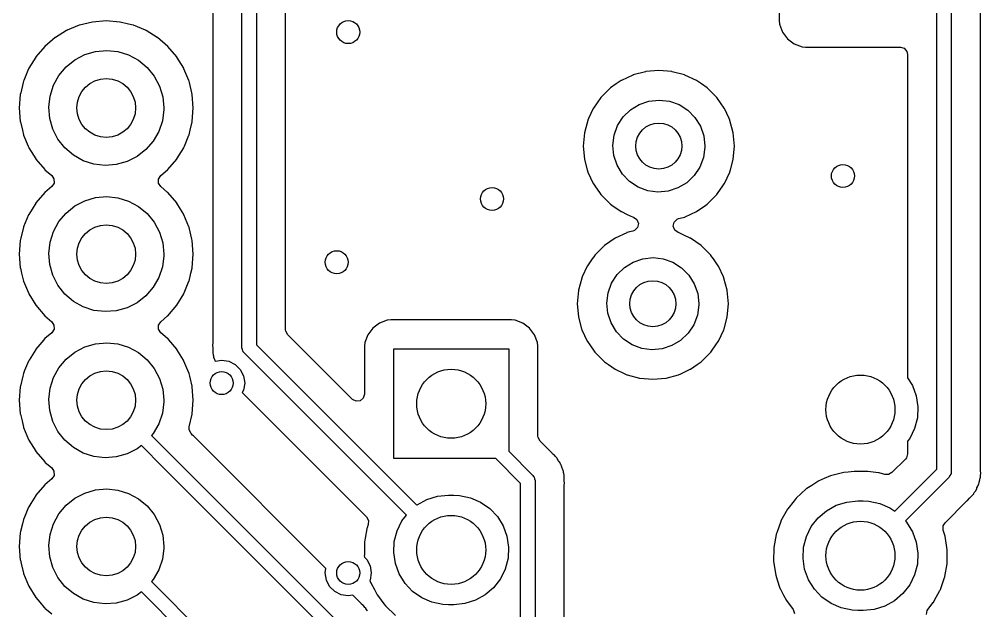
# Model space of a CAD drawing. Extents: x 3.43 to 6.79, y -5.81 to -1.74.
# Drawn here: x 4.688 to 5.346, y -4.014 to -3.609 of the extents above; entities that cross this region are included whole.
import ezdxf

# ---------------------------------------------------------------- set-up
doc = ezdxf.new("R2010")
doc.units = 0
doc.header["$MEASUREMENT"] = 0
doc.layers.add('BLACK', color=7, linetype='CONTINUOUS')

msp = doc.modelspace()

# ---------------------------------------------------------------- linework, layer by layer
at = {"layer": 'BLACK', "linetype": 'CONTINUOUS'}
for p, q in [((5.31626, -3.91713), (5.31626, -3.3522)), ((5.3261, -3.35016), (5.3261, -3.91917)), ((5.34612, -3.91776), (5.34612, -3.35326)), ((4.84067, -3.83418), (4.84067, -3.41396)), ((4.85051, -3.41193), (4.85051, -3.83214)), ((4.87053, -3.82179), (4.87053, -3.41503)), ((4.82065, -3.45727), (4.82065, -3.83108)), ((5.20833, -3.53147), (5.20833, -3.61026)), ((4.73254, -3.61262), (4.72938, -3.61338)), ((4.73828, -3.61124), (4.73254, -3.61262)), ((4.73847, -3.6112), (4.73828, -3.61124)), ((4.73828, -3.61124), (4.73828, -3.61124)), ((4.74779, -3.61046), (4.73847, -3.6112)), ((4.75711, -3.6112), (4.74779, -3.61046)), ((4.7573, -3.61124), (4.75711, -3.6112)), ((4.76304, -3.61262), (4.7573, -3.61124)), ((4.7573, -3.61124), (4.7573, -3.61124)), ((4.7662, -3.61338), (4.76304, -3.61262)), ((5.20833, -3.61026), (5.20859, -3.61271)), ((5.20859, -3.61271), (5.21061, -3.61808)), ((4.72058, -3.61706), (4.71294, -3.62174)), ((4.72075, -3.61696), (4.72058, -3.61706)), ((4.72093, -3.61688), (4.72075, -3.61696)), ((4.7292, -3.61345), (4.72093, -3.61688)), ((4.72093, -3.61688), (4.72093, -3.61688)), ((4.72938, -3.61338), (4.7292, -3.61345)), ((4.7292, -3.61345), (4.7292, -3.61345)), ((4.76638, -3.61345), (4.7662, -3.61338)), ((4.77466, -3.61688), (4.76638, -3.61345)), ((4.76638, -3.61345), (4.76638, -3.61345)), ((4.77484, -3.61696), (4.77466, -3.61688)), ((4.77466, -3.61688), (4.77466, -3.61688)), ((4.775, -3.61706), (4.77484, -3.61696)), ((4.78264, -3.62174), (4.775, -3.61706)), ((5.21061, -3.61808), (5.21404, -3.62267)), ((4.71277, -3.62184), (4.70567, -3.62791)), ((4.71294, -3.62174), (4.71277, -3.62184)), ((4.71294, -3.62174), (4.71294, -3.62174)), ((4.78281, -3.62184), (4.78264, -3.62174)), ((4.78264, -3.62174), (4.78264, -3.62174)), ((4.78992, -3.62791), (4.78281, -3.62184)), ((5.21404, -3.62267), (5.21863, -3.62611)), ((4.70567, -3.62791), (4.6996, -3.63502)), ((4.73304, -3.63353), (4.74041, -3.63136)), ((4.74041, -3.63136), (4.74807, -3.63067)), ((4.74807, -3.63067), (4.75571, -3.63147)), ((4.75571, -3.63147), (4.76305, -3.63374)), ((4.79599, -3.63502), (4.78992, -3.62791)), ((5.21863, -3.62611), (5.224, -3.62812)), ((5.224, -3.62812), (5.22645, -3.62839)), ((5.22645, -3.62839), (5.29128, -3.62839)), ((5.29128, -3.62839), (5.29396, -3.62917)), ((5.29396, -3.62917), (5.29579, -3.63129)), ((5.29579, -3.63129), (5.29624, -3.63335)), ((4.69949, -3.63518), (4.69481, -3.64282)), ((4.6996, -3.63502), (4.69949, -3.63518)), ((4.69949, -3.63518), (4.69949, -3.63518)), ((4.72025, -3.64191), (4.72623, -3.63709)), ((4.72623, -3.63709), (4.73304, -3.63353)), ((4.76305, -3.63374), (4.76981, -3.6374)), ((4.76981, -3.6374), (4.77573, -3.64229)), ((4.79609, -3.63518), (4.79599, -3.63502)), ((4.80077, -3.64282), (4.79609, -3.63518)), ((4.79609, -3.63518), (4.79609, -3.63518)), ((5.29624, -3.63335), (5.29624, -3.8546)), ((4.69464, -3.64317), (4.69128, -3.65128)), ((4.69471, -3.64299), (4.69464, -3.64317)), ((4.69464, -3.64317), (4.69464, -3.64317)), ((4.69481, -3.64282), (4.69471, -3.64299)), ((4.71531, -3.64779), (4.72025, -3.64191)), ((4.77573, -3.64229), (4.78058, -3.64825)), ((4.80087, -3.64299), (4.80077, -3.64282)), ((4.80095, -3.64317), (4.80087, -3.64299)), ((4.80431, -3.65128), (4.80095, -3.64317)), ((4.80095, -3.64317), (4.80095, -3.64317)), ((5.1168, -3.64519), (5.10851, -3.64741)), ((5.117, -3.64514), (5.1168, -3.64519)), ((5.1168, -3.64519), (5.1168, -3.64519)), ((5.12598, -3.64435), (5.117, -3.64514)), ((5.13496, -3.64514), (5.12598, -3.64435)), ((5.13517, -3.64519), (5.13496, -3.64514)), ((5.14346, -3.64741), (5.13517, -3.64519)), ((5.13517, -3.64519), (5.13517, -3.64519)), ((4.69113, -3.65163), (4.69092, -3.6525)), ((4.69128, -3.65128), (4.69113, -3.65163)), ((4.7116, -3.65453), (4.71531, -3.64779)), ((4.78058, -3.64825), (4.78419, -3.65503)), ((4.80445, -3.65163), (4.80431, -3.65128)), ((4.80466, -3.6525), (4.80445, -3.65163)), ((5.10013, -3.65128), (5.09682, -3.65359)), ((5.10032, -3.65119), (5.10013, -3.65128)), ((5.1081, -3.64756), (5.10032, -3.65119)), ((5.10032, -3.65119), (5.10032, -3.65119)), ((5.1083, -3.64747), (5.1081, -3.64756)), ((5.1081, -3.64756), (5.1081, -3.64756)), ((5.10851, -3.64741), (5.1083, -3.64747)), ((5.10851, -3.64741), (5.10851, -3.64741)), ((5.14367, -3.64747), (5.14346, -3.64741)), ((5.14346, -3.64741), (5.14346, -3.64741)), ((5.14387, -3.64756), (5.14367, -3.64747)), ((5.15164, -3.65119), (5.14387, -3.64756)), ((5.14387, -3.64756), (5.14387, -3.64756)), ((5.15184, -3.65128), (5.15164, -3.65119)), ((5.15164, -3.65119), (5.15164, -3.65119)), ((5.15515, -3.65359), (5.15184, -3.65128)), ((4.69092, -3.6525), (4.68922, -3.65959)), ((4.70928, -3.66185), (4.7116, -3.65453)), ((4.78419, -3.65503), (4.78641, -3.66239)), ((4.80636, -3.65959), (4.80466, -3.6525)), ((5.09274, -3.65645), (5.08637, -3.66282)), ((5.09292, -3.65632), (5.09274, -3.65645)), ((5.09682, -3.65359), (5.09292, -3.65632)), ((5.09292, -3.65632), (5.09292, -3.65632)), ((5.15905, -3.65632), (5.15515, -3.65359)), ((5.15922, -3.65645), (5.15905, -3.65632)), ((5.15905, -3.65632), (5.15905, -3.65632)), ((5.1656, -3.66282), (5.15922, -3.65645)), ((4.68895, -3.66072), (4.68822, -3.67004)), ((4.68922, -3.65959), (4.68895, -3.66072)), ((4.70843, -3.66949), (4.70928, -3.66185)), ((4.78641, -3.66239), (4.78716, -3.67004)), ((4.80663, -3.66072), (4.80636, -3.65959)), ((4.80736, -3.67004), (4.80663, -3.66072)), ((5.08637, -3.66282), (5.0812, -3.67021)), ((5.11257, -3.66756), (5.11922, -3.6653)), ((5.11922, -3.6653), (5.1262, -3.66457)), ((5.1262, -3.66457), (5.13318, -3.6654)), ((5.13318, -3.6654), (5.13979, -3.66775)), ((5.17077, -3.67021), (5.1656, -3.66282)), ((4.68822, -3.67004), (4.68895, -3.67935)), ((4.70907, -3.67714), (4.70843, -3.66949)), ((4.78715, -3.67113), (4.78618, -3.67876)), ((4.78716, -3.67004), (4.78715, -3.67113)), ((4.80663, -3.67935), (4.80736, -3.67004)), ((5.08111, -3.6704), (5.07788, -3.67732)), ((5.0812, -3.67021), (5.08111, -3.6704)), ((5.08111, -3.6704), (5.08111, -3.6704)), ((5.10158, -3.67616), (5.10659, -3.67124)), ((5.10659, -3.67124), (5.11257, -3.66756)), ((5.13979, -3.66775), (5.14572, -3.67152)), ((5.14572, -3.67152), (5.15067, -3.6765)), ((5.17086, -3.6704), (5.17077, -3.67021)), ((5.17409, -3.67732), (5.17086, -3.6704)), ((5.17086, -3.6704), (5.17086, -3.6704)), ((4.71119, -3.68453), (4.70907, -3.67714)), ((5.07733, -3.67859), (5.07598, -3.68365)), ((5.07739, -3.67838), (5.07733, -3.67859)), ((5.07733, -3.67859), (5.07733, -3.67859)), ((5.07788, -3.67732), (5.07739, -3.67838)), ((5.09777, -3.68206), (5.10158, -3.67616)), ((5.15067, -3.6765), (5.15439, -3.68245)), ((5.17458, -3.67838), (5.17409, -3.67732)), ((5.17463, -3.67859), (5.17458, -3.67838)), ((5.17599, -3.68365), (5.17463, -3.67859)), ((5.17463, -3.67859), (5.17463, -3.67859)), ((4.68895, -3.67935), (4.689, -3.67954)), ((4.689, -3.67954), (4.689, -3.67954)), ((4.689, -3.67954), (4.69038, -3.68529)), ((4.69038, -3.68529), (4.69113, -3.68844)), ((4.7147, -3.69136), (4.71119, -3.68453)), ((4.78618, -3.67876), (4.78376, -3.68605)), ((4.80445, -3.68844), (4.80521, -3.68529)), ((4.80521, -3.68529), (4.80659, -3.67954)), ((4.80659, -3.67954), (4.80663, -3.67935)), ((4.80659, -3.67954), (4.80659, -3.67954)), ((5.07598, -3.68365), (5.07506, -3.68708)), ((5.09537, -3.68866), (5.09777, -3.68206)), ((5.15439, -3.68245), (5.1567, -3.68909)), ((5.17691, -3.68708), (5.17599, -3.68365)), ((4.69113, -3.68844), (4.69121, -3.68862)), ((4.69121, -3.68862), (4.69121, -3.68862)), ((4.69121, -3.68862), (4.69432, -3.69615)), ((4.71947, -3.69738), (4.7147, -3.69136)), ((4.78376, -3.68605), (4.77996, -3.69273)), ((4.80126, -3.69615), (4.80437, -3.68862)), ((4.80437, -3.68862), (4.80445, -3.68844)), ((4.80437, -3.68862), (4.80437, -3.68862)), ((5.07506, -3.68708), (5.07427, -3.69606)), ((5.09449, -3.69562), (5.09537, -3.68866)), ((5.1567, -3.68909), (5.15748, -3.69606)), ((5.1777, -3.69606), (5.17691, -3.68708)), ((4.69432, -3.69615), (4.69471, -3.69708)), ((4.69471, -3.69708), (4.69481, -3.69725)), ((4.69481, -3.69725), (4.69949, -3.70489)), ((4.72532, -3.70236), (4.71947, -3.69738)), ((4.77996, -3.69273), (4.77494, -3.69855)), ((4.79609, -3.70489), (4.80077, -3.69725)), ((4.80077, -3.69725), (4.80087, -3.69708)), ((4.80087, -3.69708), (4.80126, -3.69615)), ((5.07427, -3.69606), (5.07506, -3.70504)), ((5.09518, -3.70261), (5.09449, -3.69562)), ((5.15747, -3.69694), (5.15649, -3.7039)), ((5.15748, -3.69606), (5.15747, -3.69694)), ((5.17691, -3.70504), (5.1777, -3.69606)), ((4.69949, -3.70489), (4.69949, -3.70489)), ((4.69949, -3.70489), (4.6996, -3.70505)), ((4.73203, -3.70611), (4.72532, -3.70236)), ((4.76889, -3.70328), (4.76203, -3.70674)), ((4.77494, -3.69855), (4.76889, -3.70328)), ((4.79599, -3.70505), (4.79609, -3.70489)), ((4.79609, -3.70489), (4.79609, -3.70489)), ((5.07506, -3.70504), (5.07511, -3.70525)), ((5.09739, -3.70927), (5.09518, -3.70261)), ((5.15649, -3.7039), (5.154, -3.71046)), ((5.17686, -3.70525), (5.17691, -3.70504)), ((4.6996, -3.70505), (4.70567, -3.71216)), ((4.73934, -3.70849), (4.73203, -3.70611)), ((4.74697, -3.7094), (4.73934, -3.70849)), ((4.75463, -3.70881), (4.74697, -3.7094)), ((4.76203, -3.70674), (4.75463, -3.70881)), ((4.78992, -3.71216), (4.79599, -3.70505)), ((5.07511, -3.70525), (5.07511, -3.70525)), ((5.07511, -3.70525), (5.077, -3.71229)), ((5.10103, -3.71528), (5.09739, -3.70927)), ((5.154, -3.71046), (5.15011, -3.71631)), ((5.17497, -3.71229), (5.17686, -3.70525)), ((5.17686, -3.70525), (5.17686, -3.70525)), ((4.70567, -3.71216), (4.70581, -3.71229)), ((4.70581, -3.71229), (4.70581, -3.71229)), ((4.70581, -3.71229), (4.71047, -3.71626)), ((4.71047, -3.71626), (4.712, -3.7186)), ((4.78356, -3.71867), (4.78511, -3.71626)), ((4.78511, -3.71626), (4.78977, -3.71229)), ((4.78977, -3.71229), (4.78992, -3.71216)), ((4.78977, -3.71229), (4.78977, -3.71229)), ((5.077, -3.71229), (5.07739, -3.71375)), ((5.07739, -3.71375), (5.07748, -3.71395)), ((5.07748, -3.71395), (5.07748, -3.71395)), ((5.07748, -3.71395), (5.08111, -3.72172)), ((5.10591, -3.72033), (5.10103, -3.71528)), ((5.15011, -3.71631), (5.14503, -3.72115)), ((5.17086, -3.72172), (5.17449, -3.71395)), ((5.17449, -3.71395), (5.17458, -3.71375)), ((5.17449, -3.71395), (5.17449, -3.71395)), ((5.17458, -3.71375), (5.17497, -3.71229)), ((4.71047, -3.72381), (4.70581, -3.72778)), ((4.71202, -3.7214), (4.71047, -3.72381)), ((4.712, -3.7186), (4.71202, -3.7214)), ((4.78358, -3.72147), (4.78356, -3.71867)), ((4.78511, -3.72381), (4.78358, -3.72147)), ((4.78977, -3.72778), (4.78511, -3.72381)), ((5.08111, -3.72172), (5.08111, -3.72172)), ((5.08111, -3.72172), (5.0812, -3.72192)), ((5.0812, -3.72192), (5.0826, -3.72392)), ((5.0826, -3.72392), (5.08531, -3.72778)), ((5.11178, -3.72418), (5.10591, -3.72033)), ((5.11836, -3.72662), (5.11178, -3.72418)), ((5.139, -3.72475), (5.13232, -3.72692)), ((5.14503, -3.72115), (5.139, -3.72475)), ((5.16666, -3.72778), (5.16937, -3.72392)), ((5.16937, -3.72392), (5.17077, -3.72192)), ((5.17077, -3.72192), (5.17086, -3.72172)), ((5.17086, -3.72172), (5.17086, -3.72172)), ((4.70567, -3.72791), (4.6996, -3.73502)), ((4.70581, -3.72778), (4.70567, -3.72791)), ((4.70581, -3.72778), (4.70581, -3.72778)), ((4.73304, -3.73353), (4.74041, -3.73136)), ((4.74041, -3.73136), (4.74807, -3.73067)), ((4.74807, -3.73067), (4.75571, -3.73147)), ((4.78992, -3.72791), (4.78977, -3.72778)), ((4.78977, -3.72778), (4.78977, -3.72778)), ((4.79599, -3.73502), (4.78992, -3.72791)), ((5.08531, -3.72778), (5.08637, -3.7293)), ((5.08637, -3.7293), (5.09274, -3.73568)), ((5.12532, -3.72755), (5.11836, -3.72662)), ((5.13232, -3.72692), (5.12532, -3.72755)), ((5.15922, -3.73568), (5.1656, -3.7293)), ((5.1656, -3.7293), (5.16666, -3.72778)), ((4.69949, -3.73518), (4.69698, -3.73928)), ((4.6996, -3.73502), (4.69949, -3.73518)), ((4.69949, -3.73518), (4.69949, -3.73518)), ((4.72025, -3.74191), (4.72623, -3.73709)), ((4.72623, -3.73709), (4.73304, -3.73353)), ((4.75571, -3.73147), (4.76305, -3.73374)), ((4.76305, -3.73374), (4.76981, -3.7374)), ((4.76981, -3.7374), (4.77573, -3.74229)), ((4.79609, -3.73518), (4.79599, -3.73502)), ((4.7986, -3.73928), (4.79609, -3.73518)), ((4.79609, -3.73518), (4.79609, -3.73518)), ((5.09274, -3.73568), (5.09292, -3.7358)), ((5.09292, -3.7358), (5.09292, -3.7358)), ((5.09292, -3.7358), (5.0939, -3.73649)), ((5.0939, -3.73649), (5.10013, -3.74085)), ((5.15184, -3.74085), (5.15807, -3.73649)), ((5.15807, -3.73649), (5.15905, -3.7358)), ((5.15905, -3.7358), (5.15922, -3.73568)), ((5.15905, -3.7358), (5.15905, -3.7358)), ((4.69464, -3.74317), (4.69121, -3.75145)), ((4.69471, -3.74299), (4.69464, -3.74317)), ((4.69464, -3.74317), (4.69464, -3.74317)), ((4.69698, -3.73928), (4.69471, -3.74299)), ((4.71531, -3.74779), (4.72025, -3.74191)), ((4.77573, -3.74229), (4.78058, -3.74825)), ((4.80087, -3.74299), (4.7986, -3.73928)), ((4.80095, -3.74317), (4.80087, -3.74299)), ((4.80437, -3.75145), (4.80095, -3.74317)), ((4.80095, -3.74317), (4.80095, -3.74317)), ((5.10013, -3.74085), (5.10032, -3.74094)), ((5.10032, -3.74094), (5.10032, -3.74094)), ((5.10032, -3.74094), (5.10437, -3.74282)), ((5.10437, -3.74282), (5.1083, -3.74466)), ((5.14367, -3.74466), (5.14406, -3.74448)), ((5.14406, -3.74448), (5.15164, -3.74094)), ((5.15164, -3.74094), (5.15184, -3.74085)), ((5.15164, -3.74094), (5.15164, -3.74094)), ((4.7116, -3.75453), (4.71531, -3.74779)), ((4.78058, -3.74825), (4.78419, -3.75503)), ((5.1083, -3.74466), (5.10851, -3.74471)), ((5.10851, -3.74471), (5.1087, -3.74478)), ((5.1087, -3.74478), (5.11095, -3.74644)), ((5.11095, -3.74644), (5.11195, -3.74905)), ((5.11195, -3.74905), (5.11138, -3.75179)), ((5.13588, -3.75095), (5.13646, -3.74821)), ((5.13688, -3.75356), (5.13588, -3.75095)), ((5.13646, -3.74821), (5.13842, -3.74622)), ((5.13842, -3.74622), (5.13954, -3.74576)), ((5.13954, -3.74576), (5.14271, -3.74491)), ((5.14271, -3.74491), (5.14346, -3.74471)), ((5.14346, -3.74471), (5.14367, -3.74466)), ((5.14346, -3.74471), (5.14346, -3.74471)), ((4.69109, -3.75182), (4.68916, -3.75986)), ((4.69113, -3.75163), (4.69109, -3.75182)), ((4.69121, -3.75145), (4.69113, -3.75163)), ((4.70928, -3.76185), (4.7116, -3.75453)), ((4.78419, -3.75503), (4.78641, -3.76239)), ((4.80445, -3.75163), (4.80437, -3.75145)), ((4.80449, -3.75182), (4.80445, -3.75163)), ((4.80643, -3.75986), (4.80449, -3.75182)), ((5.10397, -3.75543), (5.09619, -3.75906)), ((5.10416, -3.75534), (5.10397, -3.75543)), ((5.10397, -3.75543), (5.10397, -3.75543)), ((5.10437, -3.75529), (5.10416, -3.75534)), ((5.10593, -3.75487), (5.10437, -3.75529)), ((5.10437, -3.75529), (5.10437, -3.75529)), ((5.10829, -3.75424), (5.10593, -3.75487)), ((5.10942, -3.75378), (5.10829, -3.75424)), ((5.11138, -3.75179), (5.10942, -3.75378)), ((5.13913, -3.75522), (5.13688, -3.75356)), ((5.13933, -3.75529), (5.13913, -3.75522)), ((5.13954, -3.75534), (5.13933, -3.75529)), ((5.14317, -3.75704), (5.13954, -3.75534)), ((5.14751, -3.75906), (5.14317, -3.75704)), ((4.68895, -3.76072), (4.68822, -3.77004)), ((4.68916, -3.75986), (4.68895, -3.76072)), ((4.70843, -3.76949), (4.70928, -3.76185)), ((4.78641, -3.76239), (4.78716, -3.77004)), ((4.80663, -3.76072), (4.80643, -3.75986)), ((4.80736, -3.77004), (4.80663, -3.76072)), ((5.08879, -3.7642), (5.08861, -3.76432)), ((5.09249, -3.76161), (5.08879, -3.7642)), ((5.08879, -3.7642), (5.08879, -3.7642)), ((5.09599, -3.75915), (5.09249, -3.76161)), ((5.09619, -3.75906), (5.09599, -3.75915)), ((5.09619, -3.75906), (5.09619, -3.75906)), ((5.14771, -3.75915), (5.14751, -3.75906)), ((5.14751, -3.75906), (5.14751, -3.75906)), ((5.15121, -3.76161), (5.14771, -3.75915)), ((5.15491, -3.7642), (5.15121, -3.76161)), ((5.15509, -3.76432), (5.15491, -3.7642)), ((5.15491, -3.7642), (5.15491, -3.7642)), ((4.68822, -3.77004), (4.68895, -3.77935)), ((4.70907, -3.77714), (4.70843, -3.76949)), ((4.78716, -3.77004), (4.78715, -3.77113)), ((4.80663, -3.77935), (4.80736, -3.77004)), ((5.08224, -3.7707), (5.08211, -3.77087)), ((5.08861, -3.76432), (5.08224, -3.7707)), ((5.16146, -3.7707), (5.15509, -3.76432)), ((5.16159, -3.77087), (5.16146, -3.7707)), ((4.71119, -3.78453), (4.70907, -3.77714)), ((4.78715, -3.77113), (4.78618, -3.77876)), ((5.08038, -3.77335), (5.07707, -3.77808)), ((5.08211, -3.77087), (5.08038, -3.77335)), ((5.08211, -3.77087), (5.08211, -3.77087)), ((5.10246, -3.77912), (5.10844, -3.77544)), ((5.10844, -3.77544), (5.11509, -3.77318)), ((5.11509, -3.77318), (5.12207, -3.77244)), ((5.12207, -3.77244), (5.12904, -3.77327)), ((5.12904, -3.77327), (5.13566, -3.77563)), ((5.13566, -3.77563), (5.14159, -3.77939)), ((5.16332, -3.77335), (5.16159, -3.77087)), ((5.16159, -3.77087), (5.16159, -3.77087)), ((5.16663, -3.77808), (5.16332, -3.77335)), ((4.68895, -3.77935), (4.689, -3.77954)), ((4.689, -3.77954), (4.689, -3.77954)), ((4.689, -3.77954), (4.68986, -3.78313)), ((4.68986, -3.78313), (4.69113, -3.78844)), ((4.78618, -3.77876), (4.78376, -3.78605)), ((4.80445, -3.78844), (4.80572, -3.78313)), ((4.80572, -3.78313), (4.80659, -3.77954)), ((4.80659, -3.77954), (4.80663, -3.77935)), ((4.80659, -3.77954), (4.80659, -3.77954)), ((5.07697, -3.77828), (5.07358, -3.78556)), ((5.07707, -3.77808), (5.07697, -3.77828)), ((5.07697, -3.77828), (5.07697, -3.77828)), ((5.09744, -3.78403), (5.10246, -3.77912)), ((5.14159, -3.77939), (5.14653, -3.78437)), ((5.16673, -3.77828), (5.16663, -3.77808)), ((5.17012, -3.78556), (5.16673, -3.77828)), ((5.16673, -3.77828), (5.16673, -3.77828)), ((4.69113, -3.78844), (4.69121, -3.78862)), ((4.69121, -3.78862), (4.69121, -3.78862)), ((4.69121, -3.78862), (4.69452, -3.79661)), ((4.7147, -3.79136), (4.71119, -3.78453)), ((4.78376, -3.78605), (4.77996, -3.79273)), ((4.80107, -3.79661), (4.80437, -3.78862)), ((4.80437, -3.78862), (4.80445, -3.78844)), ((4.80437, -3.78862), (4.80437, -3.78862)), ((5.0732, -3.78646), (5.07098, -3.79475)), ((5.07326, -3.78625), (5.0732, -3.78646)), ((5.0732, -3.78646), (5.0732, -3.78646)), ((5.07358, -3.78556), (5.07326, -3.78625)), ((5.09124, -3.79653), (5.09364, -3.78993)), ((5.09364, -3.78993), (5.09744, -3.78403)), ((5.14653, -3.78437), (5.15025, -3.79033)), ((5.15025, -3.79033), (5.15256, -3.79696)), ((5.17044, -3.78625), (5.17012, -3.78556)), ((5.1705, -3.78646), (5.17044, -3.78625)), ((5.17272, -3.79475), (5.1705, -3.78646)), ((5.1705, -3.78646), (5.1705, -3.78646)), ((4.69452, -3.79661), (4.69471, -3.79708)), ((4.69471, -3.79708), (4.69481, -3.79725)), ((4.71947, -3.79738), (4.7147, -3.79136)), ((4.77996, -3.79273), (4.77494, -3.79855)), ((4.80077, -3.79725), (4.80087, -3.79708)), ((4.80087, -3.79708), (4.80107, -3.79661)), ((5.07092, -3.79496), (5.07014, -3.80394)), ((5.07098, -3.79475), (5.07092, -3.79496)), ((5.09036, -3.8035), (5.09124, -3.79653)), ((5.15256, -3.79696), (5.15335, -3.80394)), ((5.17278, -3.79496), (5.17272, -3.79475)), ((5.17356, -3.80394), (5.17278, -3.79496)), ((4.69481, -3.79725), (4.69949, -3.80489)), ((4.72532, -3.80236), (4.71947, -3.79738)), ((4.73203, -3.80611), (4.72532, -3.80236)), ((4.76889, -3.80328), (4.76203, -3.80674)), ((4.77494, -3.79855), (4.76889, -3.80328)), ((4.79609, -3.80489), (4.80077, -3.79725)), ((5.09104, -3.81049), (5.09036, -3.8035)), ((4.69949, -3.80489), (4.69949, -3.80489)), ((4.69949, -3.80489), (4.6996, -3.80505)), ((4.6996, -3.80505), (4.70567, -3.81216)), ((4.73934, -3.80849), (4.73203, -3.80611)), ((4.74697, -3.8094), (4.73934, -3.80849)), ((4.75463, -3.80881), (4.74697, -3.8094)), ((4.76203, -3.80674), (4.75463, -3.80881)), ((4.78992, -3.81216), (4.79599, -3.80505)), ((4.79599, -3.80505), (4.79609, -3.80489)), ((4.79609, -3.80489), (4.79609, -3.80489)), ((5.07014, -3.80394), (5.07092, -3.81292)), ((5.15333, -3.80482), (5.15236, -3.81177)), ((5.15335, -3.80394), (5.15333, -3.80482)), ((5.17278, -3.81292), (5.17356, -3.80394)), ((4.70567, -3.81216), (4.70581, -3.81229)), ((4.70581, -3.81229), (4.70581, -3.81229)), ((4.70581, -3.81229), (4.71047, -3.81626)), ((4.71047, -3.81626), (4.712, -3.8186)), ((4.78356, -3.81867), (4.78511, -3.81626)), ((4.78511, -3.81626), (4.78977, -3.81229)), ((4.78977, -3.81229), (4.78992, -3.81216)), ((4.78977, -3.81229), (4.78977, -3.81229)), ((4.94015, -3.81519), (4.93478, -3.8172)), ((4.94259, -3.81492), (4.94015, -3.81519)), ((5.02512, -3.81492), (4.94259, -3.81492)), ((5.02757, -3.81519), (5.02512, -3.81492)), ((5.03294, -3.8172), (5.02757, -3.81519)), ((5.07092, -3.81292), (5.07098, -3.81313)), ((5.07098, -3.81313), (5.07098, -3.81313)), ((5.07098, -3.81313), (5.07312, -3.8211)), ((5.09326, -3.81715), (5.09104, -3.81049)), ((5.15236, -3.81177), (5.14986, -3.81833)), ((5.17058, -3.8211), (5.17272, -3.81313)), ((5.17272, -3.81313), (5.17278, -3.81292)), ((5.17272, -3.81313), (5.17272, -3.81313)), ((4.71202, -3.8214), (4.71047, -3.82381)), ((4.712, -3.8186), (4.71202, -3.8214)), ((4.78358, -3.82147), (4.78356, -3.81867)), ((4.78511, -3.82381), (4.78358, -3.82147)), ((4.87064, -3.82285), (4.87053, -3.82179)), ((4.87198, -3.8253), (4.87064, -3.82285)), ((4.93019, -3.82064), (4.92675, -3.82523)), ((4.93478, -3.8172), (4.93019, -3.82064)), ((5.03753, -3.82064), (5.03294, -3.8172)), ((5.04097, -3.82523), (5.03753, -3.82064)), ((5.07312, -3.8211), (5.07326, -3.82162)), ((5.07326, -3.82162), (5.07335, -3.82182)), ((5.07335, -3.82182), (5.07335, -3.82182)), ((5.07335, -3.82182), (5.07697, -3.8296)), ((5.0969, -3.82315), (5.09326, -3.81715)), ((5.10177, -3.82821), (5.0969, -3.82315)), ((5.14986, -3.81833), (5.14598, -3.82418)), ((5.16673, -3.8296), (5.17035, -3.82182)), ((5.17035, -3.82182), (5.17044, -3.82162)), ((5.17035, -3.82182), (5.17035, -3.82182)), ((5.17044, -3.82162), (5.17058, -3.8211)), ((4.70504, -3.82864), (4.6996, -3.83502)), ((4.70554, -3.82806), (4.70504, -3.82864)), ((4.70567, -3.82791), (4.70554, -3.82806)), ((4.70581, -3.82778), (4.70567, -3.82791)), ((4.71047, -3.82381), (4.70581, -3.82778)), ((4.70581, -3.82778), (4.70581, -3.82778)), ((4.78977, -3.82778), (4.78511, -3.82381)), ((4.78992, -3.82791), (4.78977, -3.82778)), ((4.78977, -3.82778), (4.78977, -3.82778)), ((4.79004, -3.82806), (4.78992, -3.82791)), ((4.79054, -3.82864), (4.79004, -3.82806)), ((4.79599, -3.83502), (4.79054, -3.82864)), ((4.88133, -3.83465), (4.87198, -3.8253)), ((4.92675, -3.82523), (4.92473, -3.8306)), ((5.04298, -3.8306), (5.04097, -3.82523)), ((5.07697, -3.8296), (5.07697, -3.8296)), ((5.07697, -3.8296), (5.07707, -3.82979)), ((5.07707, -3.82979), (5.07864, -3.83204)), ((5.10765, -3.83205), (5.10177, -3.82821)), ((5.14089, -3.82902), (5.13486, -3.83262)), ((5.14598, -3.82418), (5.14089, -3.82902)), ((5.16506, -3.83204), (5.16663, -3.82979)), ((5.16663, -3.82979), (5.16673, -3.8296)), ((5.16673, -3.8296), (5.16673, -3.8296)), ((4.69949, -3.83518), (4.69502, -3.84248)), ((4.6996, -3.83502), (4.69949, -3.83518)), ((4.69949, -3.83518), (4.69949, -3.83518)), ((4.72623, -3.83709), (4.73304, -3.83353)), ((4.73304, -3.83353), (4.74041, -3.83136)), ((4.74041, -3.83136), (4.74807, -3.83067)), ((4.74807, -3.83067), (4.75571, -3.83147)), ((4.75571, -3.83147), (4.76305, -3.83374)), ((4.76305, -3.83374), (4.76981, -3.8374)), ((4.79609, -3.83518), (4.79599, -3.83502)), ((4.80056, -3.84248), (4.79609, -3.83518)), ((4.79609, -3.83518), (4.79609, -3.83518)), ((4.82063, -3.83152), (4.82056, -3.83182)), ((4.82056, -3.83182), (4.82057, -3.83213)), ((4.82057, -3.83213), (4.82057, -3.83213)), ((4.82057, -3.83213), (4.82065, -3.8345)), ((4.82065, -3.83108), (4.82063, -3.83152)), ((4.82065, -3.8345), (4.82065, -3.83465)), ((4.82065, -3.83465), (4.82065, -3.83575)), ((4.82065, -3.83575), (4.82067, -3.83591)), ((4.82067, -3.83591), (4.82071, -3.83637)), ((4.82071, -3.83637), (4.82076, -3.83811)), ((4.84101, -3.83534), (4.84067, -3.83418)), ((4.84127, -3.83653), (4.84101, -3.83534)), ((4.84142, -3.83673), (4.84127, -3.83653)), ((4.85051, -3.83214), (4.96028, -3.94191)), ((4.916, -3.86932), (4.88133, -3.83465)), ((4.92473, -3.8306), (4.92447, -3.83305)), ((4.92447, -3.83305), (4.92447, -3.86581)), ((4.94449, -3.90994), (4.94449, -3.83494)), ((4.94449, -3.83494), (5.02323, -3.83494)), ((5.02323, -3.83494), (5.02323, -3.90486)), ((5.04325, -3.83305), (5.04298, -3.8306)), ((5.04325, -3.89452), (5.04325, -3.83305)), ((5.07864, -3.83204), (5.08167, -3.83637)), ((5.08167, -3.83637), (5.08224, -3.83718)), ((5.11423, -3.8345), (5.10765, -3.83205)), ((5.12119, -3.83543), (5.11423, -3.8345)), ((5.12818, -3.83479), (5.12119, -3.83543)), ((5.13486, -3.83262), (5.12818, -3.83479)), ((5.16146, -3.83718), (5.16203, -3.83637)), ((5.16203, -3.83637), (5.16506, -3.83204)), ((4.69464, -3.84317), (4.69194, -3.84968)), ((4.69471, -3.84299), (4.69464, -3.84317)), ((4.69464, -3.84317), (4.69464, -3.84317)), ((4.69502, -3.84248), (4.69471, -3.84299)), ((4.71531, -3.84779), (4.72025, -3.84191)), ((4.72025, -3.84191), (4.72623, -3.83709)), ((4.76981, -3.8374), (4.77573, -3.84229)), ((4.77573, -3.84229), (4.78058, -3.84825)), ((4.80087, -3.84299), (4.80056, -3.84248)), ((4.80095, -3.84317), (4.80087, -3.84299)), ((4.80364, -3.84968), (4.80095, -3.84317)), ((4.80095, -3.84317), (4.80095, -3.84317)), ((4.82076, -3.83811), (4.82085, -3.83841)), ((4.82085, -3.83841), (4.82098, -3.83888)), ((4.82098, -3.83888), (4.82114, -3.83964)), ((4.82114, -3.83964), (4.82124, -3.84043)), ((4.82124, -3.84043), (4.82188, -3.84205)), ((4.82188, -3.84205), (4.82203, -3.84249)), ((4.82203, -3.84249), (4.82225, -3.84324)), ((4.82225, -3.84324), (4.82677, -3.84252)), ((4.82677, -3.84252), (4.83164, -3.84329)), ((4.84145, -3.83684), (4.84142, -3.83673)), ((4.84159, -3.83696), (4.84145, -3.83684)), ((4.84211, -3.83766), (4.84159, -3.83696)), ((4.95317, -3.94872), (4.84211, -3.83766)), ((5.08224, -3.83718), (5.08861, -3.84355)), ((5.15509, -3.84355), (5.16146, -3.83718)), ((4.69194, -3.84968), (4.69113, -3.85163)), ((4.7116, -3.85453), (4.71531, -3.84779)), ((4.78058, -3.84825), (4.78419, -3.85503)), ((4.80445, -3.85163), (4.80364, -3.84968)), ((4.83164, -3.84329), (4.83603, -3.84553)), ((4.83603, -3.84553), (4.83951, -3.84901)), ((4.83951, -3.84901), (4.84175, -3.8534)), ((5.08861, -3.84355), (5.08879, -3.84368)), ((5.08879, -3.84368), (5.08879, -3.84368)), ((5.08879, -3.84368), (5.09146, -3.84555)), ((5.09146, -3.84555), (5.09599, -3.84872)), ((5.09599, -3.84872), (5.09619, -3.84881)), ((5.09619, -3.84881), (5.09619, -3.84881)), ((5.09619, -3.84881), (5.10278, -3.85188)), ((5.14092, -3.85188), (5.14751, -3.84881)), ((5.14751, -3.84881), (5.14771, -3.84872)), ((5.14751, -3.84881), (5.14751, -3.84881)), ((5.14771, -3.84872), (5.15224, -3.84555)), ((5.15224, -3.84555), (5.15491, -3.84368)), ((5.15491, -3.84368), (5.15509, -3.84355)), ((5.15491, -3.84368), (5.15491, -3.84368)), ((4.69069, -3.85349), (4.68904, -3.86033)), ((4.69113, -3.85163), (4.69069, -3.85349)), ((4.70928, -3.86185), (4.7116, -3.85453)), ((4.78419, -3.85503), (4.78641, -3.86239)), ((4.8049, -3.85349), (4.80445, -3.85163)), ((4.80654, -3.86033), (4.8049, -3.85349)), ((4.84175, -3.8534), (4.84252, -3.85827)), ((5.10278, -3.85188), (5.10416, -3.85253)), ((5.10416, -3.85253), (5.10437, -3.85259)), ((5.10437, -3.85259), (5.10437, -3.85259)), ((5.10437, -3.85259), (5.11266, -3.85481)), ((5.11266, -3.85481), (5.11266, -3.85481)), ((5.11266, -3.85481), (5.11287, -3.85486)), ((5.11287, -3.85486), (5.12185, -3.85565)), ((5.12185, -3.85565), (5.13083, -3.85486)), ((5.13083, -3.85486), (5.13104, -3.85481)), ((5.13104, -3.85481), (5.13933, -3.85259)), ((5.13104, -3.85481), (5.13104, -3.85481)), ((5.13933, -3.85259), (5.13954, -3.85253)), ((5.13933, -3.85259), (5.13933, -3.85259)), ((5.13954, -3.85253), (5.14092, -3.85188)), ((5.29624, -3.8546), (5.29955, -3.85994)), ((4.68895, -3.86072), (4.68822, -3.87004)), ((4.68904, -3.86033), (4.68895, -3.86072)), ((4.70843, -3.86949), (4.70928, -3.86185)), ((4.78641, -3.86239), (4.78716, -3.87004)), ((4.80663, -3.86072), (4.80654, -3.86033)), ((4.80736, -3.87004), (4.80663, -3.86072)), ((4.84252, -3.85827), (4.84175, -3.86313)), ((5.29955, -3.85994), (5.30217, -3.86705)), ((4.70907, -3.87714), (4.70843, -3.86949)), ((4.84175, -3.86313), (4.84091, -3.86477)), ((4.84091, -3.86477), (4.92232, -3.94618)), ((4.91626, -3.86956), (4.916, -3.86932)), ((4.9188, -3.87072), (4.91626, -3.86956)), ((4.92368, -3.86849), (4.92157, -3.87032)), ((4.92447, -3.86581), (4.92368, -3.86849)), ((5.30217, -3.86705), (5.3033, -3.87455)), ((4.68822, -3.87004), (4.68895, -3.87935)), ((4.78715, -3.87113), (4.78618, -3.87876)), ((4.78716, -3.87004), (4.78715, -3.87113)), ((4.80663, -3.87935), (4.80736, -3.87004)), ((4.92157, -3.87032), (4.9188, -3.87072)), ((5.3033, -3.87455), (5.30291, -3.88211)), ((4.68895, -3.87935), (4.689, -3.87954)), ((4.689, -3.87954), (4.689, -3.87954)), ((4.689, -3.87954), (4.69012, -3.88421)), ((4.71119, -3.88453), (4.70907, -3.87714)), ((4.78618, -3.87876), (4.78376, -3.88605)), ((4.80452, -3.88814), (4.80659, -3.87954)), ((4.80659, -3.87954), (4.80663, -3.87935)), ((4.80659, -3.87954), (4.80659, -3.87954)), ((5.30291, -3.88211), (5.30099, -3.88945)), ((4.69012, -3.88421), (4.69113, -3.88844)), ((4.69113, -3.88844), (4.69121, -3.88862)), ((4.69121, -3.88862), (4.69121, -3.88862)), ((4.69121, -3.88862), (4.69458, -3.89677)), ((4.7147, -3.89136), (4.71119, -3.88453)), ((4.78376, -3.88605), (4.77996, -3.89273)), ((4.8045, -3.89035), (4.80452, -3.88814)), ((4.71947, -3.89738), (4.7147, -3.89136)), ((4.77996, -3.89273), (4.7788, -3.89408)), ((4.7788, -3.89408), (4.79379, -3.90908)), ((4.80584, -3.89281), (4.8045, -3.89035)), ((4.80684, -3.89381), (4.80584, -3.89281)), ((4.80748, -3.89445), (4.80684, -3.89381)), ((4.80684, -3.89381), (4.80684, -3.89381)), ((4.80684, -3.89381), (4.80684, -3.89381)), ((4.80684, -3.89381), (4.80684, -3.89381)), ((4.81018, -3.89715), (4.80748, -3.89445)), ((4.80748, -3.89445), (4.80748, -3.89445)), ((4.80748, -3.89445), (4.80748, -3.89445)), ((5.04336, -3.89557), (5.04325, -3.89452)), ((5.0447, -3.89802), (5.04336, -3.89557)), ((5.30099, -3.88945), (5.29765, -3.89625)), ((4.69458, -3.89677), (4.69471, -3.89708)), ((4.69471, -3.89708), (4.69481, -3.89725)), ((4.69481, -3.89725), (4.69949, -3.90489)), ((4.72532, -3.90236), (4.71947, -3.89738)), ((4.73203, -3.90611), (4.72532, -3.90236)), ((4.7718, -3.901), (4.76889, -3.90328)), ((4.78683, -3.91603), (4.7718, -3.901)), ((4.89813, -3.9851), (4.81018, -3.89715)), ((4.81018, -3.89715), (4.81018, -3.89715)), ((5.05294, -3.90627), (5.0447, -3.89802)), ((5.29765, -3.89625), (5.29624, -3.89807)), ((5.29624, -3.89807), (5.29624, -3.90678)), ((4.69949, -3.90489), (4.69949, -3.90489)), ((4.69949, -3.90489), (4.6996, -3.90505)), ((4.6996, -3.90505), (4.70567, -3.91216)), ((4.73934, -3.90849), (4.73203, -3.90611)), ((4.74697, -3.9094), (4.73934, -3.90849)), ((4.75463, -3.90881), (4.74697, -3.9094)), ((4.76203, -3.90674), (4.75463, -3.90881)), ((4.76889, -3.90328), (4.76203, -3.90674)), ((5.02323, -3.90486), (5.03978, -3.92142)), ((5.05329, -3.90658), (5.05294, -3.90627)), ((5.05438, -3.90749), (5.05329, -3.90658)), ((5.05462, -3.90769), (5.05438, -3.90749)), ((5.05438, -3.90749), (5.05438, -3.90749)), ((5.0551, -3.90834), (5.05462, -3.90769)), ((5.0556, -3.90893), (5.0551, -3.90834)), ((5.05617, -3.90949), (5.0556, -3.90893)), ((5.29624, -3.90678), (5.29545, -3.90947)), ((4.70567, -3.91216), (4.70581, -3.91229)), ((4.70581, -3.91229), (4.70581, -3.91229)), ((4.70581, -3.91229), (4.71047, -3.91626)), ((4.79379, -3.90908), (4.90899, -4.02428)), ((4.79379, -3.90908), (4.79379, -3.90908)), ((5.01439, -3.90994), (4.94449, -3.90994)), ((5.03138, -3.92694), (5.01439, -3.90994)), ((5.05632, -3.90976), (5.05617, -3.90949)), ((5.05705, -3.91099), (5.05632, -3.90976)), ((5.05632, -3.90976), (5.05632, -3.90976)), ((5.05731, -3.91138), (5.05705, -3.91099)), ((5.05833, -3.91279), (5.05731, -3.91138)), ((5.05844, -3.91308), (5.05833, -3.91279)), ((5.05862, -3.91353), (5.05844, -3.91308)), ((5.05844, -3.91308), (5.05844, -3.91308)), ((5.05897, -3.91423), (5.05862, -3.91353)), ((5.05908, -3.91443), (5.05897, -3.91423)), ((5.05937, -3.91492), (5.05908, -3.91443)), ((5.05946, -3.91522), (5.05937, -3.91492)), ((5.05986, -3.91659), (5.05946, -3.91522)), ((5.05946, -3.91522), (5.05946, -3.91522)), ((5.29479, -3.91029), (5.28555, -3.91953)), ((5.29545, -3.90947), (5.29479, -3.91029)), ((4.71047, -3.91626), (4.712, -3.9186)), ((4.71202, -3.9214), (4.71047, -3.92381)), ((4.712, -3.9186), (4.71202, -3.9214)), ((4.78684, -3.91603), (4.78683, -3.91603)), ((4.90059, -4.02979), (4.78684, -3.91603)), ((5.03978, -3.92142), (5.0403, -3.92212)), ((5.0403, -3.92212), (5.04044, -3.92224)), ((5.06001, -3.91703), (5.05986, -3.91659)), ((5.06048, -3.91823), (5.06001, -3.91703)), ((5.06065, -3.91865), (5.06048, -3.91823)), ((5.06069, -3.91896), (5.06065, -3.91865)), ((5.06075, -3.91944), (5.06069, -3.91896)), ((5.06091, -3.9202), (5.06075, -3.91944)), ((5.061, -3.92054), (5.06091, -3.9202)), ((5.06113, -3.92097), (5.061, -3.92054)), ((5.06114, -3.92128), (5.06113, -3.92097)), ((5.06118, -3.92271), (5.06114, -3.92128)), ((5.06114, -3.92128), (5.06114, -3.92128)), ((5.24351, -3.92174), (5.23909, -3.92366)), ((5.25268, -3.91944), (5.24351, -3.92174)), ((5.25563, -3.91919), (5.25268, -3.91944)), ((5.25961, -3.91887), (5.25563, -3.91919)), ((5.25971, -3.91886), (5.25961, -3.91887)), ((5.25961, -3.91887), (5.25961, -3.91887)), ((5.26894, -3.91886), (5.25971, -3.91886)), ((5.26907, -3.91887), (5.26894, -3.91886)), ((5.27632, -3.91965), (5.26907, -3.91887)), ((5.26907, -3.91887), (5.26907, -3.91887)), ((5.27666, -3.91968), (5.27632, -3.91965)), ((5.27686, -3.91974), (5.27666, -3.91968)), ((5.28071, -3.92081), (5.27686, -3.91974)), ((5.27686, -3.91974), (5.27686, -3.91974)), ((5.28309, -3.92087), (5.28071, -3.92081)), ((5.28555, -3.91953), (5.28309, -3.92087)), ((5.28744, -3.94595), (5.31626, -3.91713)), ((5.32524, -3.92159), (5.32466, -3.92265)), ((5.3259, -3.92057), (5.32524, -3.92159)), ((5.32594, -3.92031), (5.3259, -3.92057)), ((5.32599, -3.92022), (5.32594, -3.92031)), ((5.3261, -3.91917), (5.32598, -3.92004)), ((5.32598, -3.92004), (5.32599, -3.92022)), ((5.34614, -3.91823), (5.34612, -3.91776)), ((5.34612, -3.92152), (5.34618, -3.92075)), ((5.34612, -3.92232), (5.34612, -3.92152)), ((5.34631, -3.91996), (5.34614, -3.91823)), ((5.34618, -3.92075), (5.34626, -3.92027)), ((5.34626, -3.92027), (5.34631, -3.91996)), ((5.34626, -3.92027), (5.34626, -3.92027)), ((4.70567, -3.92791), (4.6996, -3.93502)), ((4.70581, -3.92778), (4.70567, -3.92791)), ((4.71047, -3.92381), (4.70581, -3.92778)), ((4.70581, -3.92778), (4.70581, -3.92778)), ((5.03138, -4.18521), (5.03138, -3.92694)), ((5.04044, -3.92224), (5.04047, -3.92235)), ((5.04047, -3.92235), (5.04062, -3.92255)), ((5.04062, -3.92255), (5.04088, -3.92373)), ((5.04088, -3.92373), (5.04122, -3.9249)), ((5.04122, -3.9249), (5.04122, -4.18724)), ((5.06122, -3.92317), (5.06118, -3.92271)), ((5.06124, -3.92333), (5.06122, -3.92317)), ((5.06122, -3.92317), (5.06122, -3.92317)), ((5.06122, -3.92317), (5.06122, -3.92317)), ((5.06124, -3.92443), (5.06124, -3.92333)), ((5.06124, -3.92459), (5.06124, -3.92443)), ((5.06133, -3.92727), (5.06124, -3.92459)), ((5.06124, -3.928), (5.06126, -3.92756)), ((5.06124, -4.18583), (5.06124, -3.928)), ((5.06126, -3.92756), (5.06133, -3.92727)), ((5.23059, -3.92826), (5.2273, -3.93038)), ((5.23483, -3.92551), (5.23059, -3.92826)), ((5.23502, -3.92543), (5.23483, -3.92551)), ((5.23909, -3.92366), (5.23502, -3.92543)), ((5.23502, -3.92543), (5.23502, -3.92543)), ((5.32466, -3.92265), (5.29471, -3.9526)), ((5.34372, -3.92995), (5.3444, -3.9287)), ((5.3444, -3.9287), (5.34455, -3.92842)), ((5.3444, -3.9287), (5.3444, -3.9287)), ((5.34455, -3.92842), (5.34475, -3.92765)), ((5.34475, -3.92765), (5.34501, -3.92691)), ((5.34501, -3.92691), (5.3452, -3.92647)), ((5.3452, -3.92647), (5.34532, -3.92618)), ((5.3452, -3.92647), (5.3452, -3.92647)), ((5.34532, -3.92618), (5.34559, -3.92446)), ((5.34559, -3.92446), (5.34569, -3.92401)), ((5.34569, -3.92401), (5.34604, -3.92262)), ((5.34604, -3.92262), (5.34612, -3.92232)), ((5.34604, -3.92262), (5.34604, -3.92262)), ((4.69949, -3.93518), (4.69619, -3.94058)), ((4.6996, -3.93502), (4.69949, -3.93518)), ((4.69949, -3.93518), (4.69949, -3.93518)), ((4.72623, -3.93709), (4.73304, -3.93353)), ((4.73304, -3.93353), (4.74041, -3.93136)), ((4.74041, -3.93136), (4.74807, -3.93067)), ((4.74807, -3.93067), (4.75571, -3.93147)), ((4.75571, -3.93147), (4.76305, -3.93374)), ((4.76305, -3.93374), (4.76981, -3.9374)), ((4.97445, -3.93571), (4.98199, -3.93494)), ((4.98199, -3.93494), (4.98573, -3.93494)), ((4.98573, -3.93494), (4.98965, -3.93515)), ((4.98965, -3.93515), (4.99707, -3.9367)), ((5.22689, -3.93065), (5.21989, -3.93702)), ((5.2273, -3.93038), (5.22689, -3.93065)), ((5.34002, -3.93557), (5.34033, -3.93521)), ((5.34033, -3.93521), (5.34131, -3.93417)), ((5.34131, -3.93417), (5.34152, -3.93395)), ((5.34131, -3.93417), (5.34131, -3.93417)), ((5.34152, -3.93395), (5.34167, -3.93367)), ((5.34167, -3.93367), (5.3419, -3.93325)), ((5.34167, -3.93367), (5.34167, -3.93367)), ((5.3419, -3.93325), (5.34233, -3.9326)), ((5.34233, -3.9326), (5.34263, -3.93221)), ((5.34263, -3.93221), (5.34282, -3.93197)), ((5.34263, -3.93221), (5.34263, -3.93221)), ((5.34282, -3.93197), (5.34351, -3.93037)), ((5.34351, -3.93037), (5.34372, -3.92995)), ((4.69619, -3.94058), (4.69471, -3.94299)), ((4.71531, -3.94779), (4.72025, -3.94191)), ((4.72025, -3.94191), (4.72623, -3.93709)), ((4.76981, -3.9374), (4.77573, -3.94229)), ((4.96028, -3.94191), (4.96059, -3.94165)), ((4.96059, -3.94165), (4.96722, -3.93797)), ((4.96722, -3.93797), (4.97445, -3.93571)), ((4.99707, -3.9367), (5.00402, -3.93971)), ((5.00402, -3.93971), (5.01023, -3.94405)), ((5.21853, -3.93875), (5.21416, -3.94428)), ((5.21989, -3.93702), (5.21853, -3.93875)), ((5.2407, -3.94558), (5.24733, -3.94191)), ((5.24733, -3.94191), (5.25457, -3.93964)), ((5.25457, -3.93964), (5.26211, -3.93888)), ((5.26211, -3.93888), (5.26585, -3.93888)), ((5.26585, -3.93888), (5.26977, -3.93908)), ((5.26977, -3.93908), (5.27719, -3.94063)), ((5.27719, -3.94063), (5.28414, -3.94364)), ((5.32184, -3.95379), (5.33662, -3.939)), ((5.33662, -3.939), (5.33695, -3.9387)), ((5.33695, -3.9387), (5.33721, -3.93854)), ((5.33721, -3.93854), (5.33864, -3.93702)), ((5.33864, -3.93702), (5.33904, -3.93658)), ((5.33904, -3.93658), (5.33915, -3.93647)), ((5.33915, -3.93647), (5.33982, -3.93581)), ((5.33982, -3.93581), (5.33993, -3.93569)), ((5.33993, -3.93569), (5.34002, -3.93557)), ((5.34002, -3.93557), (5.34002, -3.93557)), ((5.34002, -3.93557), (5.34002, -3.93557)), ((4.69464, -3.94317), (4.69176, -3.95012)), ((4.69471, -3.94299), (4.69464, -3.94317)), ((4.69464, -3.94317), (4.69464, -3.94317)), ((4.7116, -3.95453), (4.71531, -3.94779)), ((4.77573, -3.94229), (4.78058, -3.94825)), ((4.78058, -3.94825), (4.78419, -3.95503)), ((4.92232, -3.94618), (4.92597, -3.94983)), ((5.01023, -3.94405), (5.01544, -3.94956)), ((5.21393, -3.94462), (5.20956, -3.95254)), ((5.21403, -3.94444), (5.21393, -3.94462)), ((5.21393, -3.94462), (5.21393, -3.94462)), ((5.21416, -3.94428), (5.21403, -3.94444)), ((5.21416, -3.94428), (5.21416, -3.94428)), ((5.23495, -3.95052), (5.2407, -3.94558)), ((5.28414, -3.94364), (5.28744, -3.94595)), ((4.69044, -3.95451), (4.68916, -3.95986)), ((4.69113, -3.95163), (4.69044, -3.95451)), ((4.69176, -3.95012), (4.69113, -3.95163)), ((4.70928, -3.96185), (4.7116, -3.95453)), ((4.78419, -3.95503), (4.78641, -3.96239)), ((4.92597, -3.94983), (4.92731, -3.95228)), ((4.92714, -3.955), (4.9263, -3.95737)), ((4.92731, -3.95228), (4.92714, -3.955)), ((4.94684, -3.95937), (4.95019, -3.95257)), ((4.95019, -3.95257), (4.95317, -3.94872)), ((5.01544, -3.94956), (5.01943, -3.956)), ((5.20939, -3.95291), (5.20663, -3.96072)), ((5.20946, -3.95272), (5.20939, -3.95291)), ((5.20939, -3.95291), (5.20939, -3.95291)), ((5.20956, -3.95254), (5.20946, -3.95272)), ((5.2303, -3.95651), (5.23495, -3.95052)), ((5.29471, -3.9526), (5.29556, -3.9535)), ((5.29556, -3.9535), (5.29955, -3.95994)), ((5.32055, -3.95604), (5.32184, -3.95379)), ((4.68895, -3.96072), (4.68822, -3.97004)), ((4.68916, -3.95986), (4.68895, -3.96072)), ((4.92615, -3.9579), (4.92499, -3.96444)), ((4.92619, -3.9577), (4.92615, -3.9579)), ((4.92615, -3.9579), (4.92615, -3.9579)), ((4.9263, -3.95737), (4.92619, -3.9577)), ((4.94493, -3.9667), (4.94684, -3.95937)), ((5.01943, -3.956), (5.02205, -3.96312)), ((5.2063, -3.96163), (5.20627, -3.96183)), ((5.20663, -3.96072), (5.2063, -3.96163)), ((5.22696, -3.96331), (5.2303, -3.95651)), ((5.29955, -3.95994), (5.30217, -3.96705)), ((5.32063, -3.95883), (5.32055, -3.95604)), ((5.32199, -3.963), (5.32063, -3.95883)), ((4.70843, -3.96949), (4.70928, -3.96185)), ((4.78641, -3.96239), (4.78716, -3.97004)), ((4.92453, -3.96721), (4.92442, -3.97598)), ((4.92499, -3.96444), (4.92453, -3.96701)), ((4.92453, -3.96701), (4.92453, -3.96721)), ((4.94453, -3.97427), (4.94493, -3.9667)), ((5.02205, -3.96312), (5.02318, -3.97061)), ((5.20627, -3.96184), (5.20468, -3.97073)), ((5.20627, -3.96183), (5.20627, -3.96184)), ((5.22505, -3.97064), (5.22696, -3.96331)), ((5.30217, -3.96705), (5.3033, -3.97455)), ((5.32342, -3.97235), (5.32199, -3.963)), ((4.68822, -3.97004), (4.68895, -3.97935)), ((4.70907, -3.97714), (4.70843, -3.96949)), ((4.78715, -3.97113), (4.78618, -3.97876)), ((4.78716, -3.97004), (4.78715, -3.97113)), ((4.94567, -3.98177), (4.94453, -3.97427)), ((5.02318, -3.97061), (5.02279, -3.97818)), ((5.20464, -3.97171), (5.20454, -3.97935)), ((5.20465, -3.97095), (5.20464, -3.97171)), ((5.20468, -3.97073), (5.20465, -3.97095)), ((5.22465, -3.97821), (5.22505, -3.97064)), ((5.3033, -3.97455), (5.30291, -3.98211)), ((5.32336, -3.97772), (5.32342, -3.97256)), ((5.32342, -3.97256), (5.32342, -3.97235)), ((5.32342, -3.97256), (5.32342, -3.97256)), ((4.68895, -3.97935), (4.689, -3.97954)), ((4.689, -3.97954), (4.689, -3.97954)), ((4.689, -3.97954), (4.68954, -3.98181)), ((4.71119, -3.98453), (4.70907, -3.97714)), ((4.78618, -3.97876), (4.78376, -3.98605)), ((4.92442, -3.97598), (4.92441, -3.97647)), ((4.92441, -3.97647), (4.92455, -3.97735)), ((4.92455, -3.97735), (4.92613, -3.97893)), ((4.92613, -3.97893), (4.92836, -3.98332)), ((5.02279, -3.97818), (5.02088, -3.98551)), ((5.20454, -3.97935), (5.20453, -3.9804)), ((5.20453, -3.9804), (5.20596, -3.98975)), ((5.22578, -3.9857), (5.22465, -3.97821)), ((5.32331, -3.98181), (5.32336, -3.97772)), ((4.68954, -3.98181), (4.69113, -3.98844)), ((4.7147, -3.99136), (4.71119, -3.98453)), ((4.78376, -3.98605), (4.77996, -3.99273)), ((4.89764, -3.98819), (4.89813, -3.9851)), ((4.92836, -3.98332), (4.92913, -3.98819)), ((4.94828, -3.98888), (4.94567, -3.98177)), ((5.02088, -3.98551), (5.01753, -3.99231)), ((5.2284, -3.99282), (5.22578, -3.9857)), ((5.30291, -3.98211), (5.30099, -3.98945)), ((5.32175, -3.99055), (5.32327, -3.98201)), ((5.32327, -3.98201), (5.32331, -3.98181)), ((5.32327, -3.98201), (5.32327, -3.98201)), ((4.69113, -3.98844), (4.69121, -3.98862)), ((4.69121, -3.98862), (4.69121, -3.98862)), ((4.69121, -3.98862), (4.6946, -3.99681)), ((4.71947, -3.99738), (4.7147, -3.99136)), ((4.77996, -3.99273), (4.7788, -3.99408)), ((4.7788, -3.99408), (4.96694, -4.18223)), ((4.89841, -3.99306), (4.89764, -3.98819)), ((4.90065, -3.99745), (4.89841, -3.99306)), ((4.92836, -3.99306), (4.92827, -3.99324)), ((4.92827, -3.99324), (4.92872, -3.99461)), ((4.92913, -3.98819), (4.92836, -3.99306)), ((4.95228, -3.99532), (4.94828, -3.98888)), ((5.01753, -3.99231), (5.01288, -3.9983)), ((5.20596, -3.98975), (5.20696, -3.99281)), ((5.20696, -3.99281), (5.20884, -3.99855)), ((5.2324, -3.99926), (5.2284, -3.99282)), ((5.30099, -3.98945), (5.29765, -3.99625)), ((5.31872, -3.9994), (5.32158, -3.99131)), ((5.32158, -3.99131), (5.32165, -3.99112)), ((5.32158, -3.99131), (5.32158, -3.99131)), ((5.32165, -3.99112), (5.32175, -3.99055)), ((4.6946, -3.99681), (4.69471, -3.99708)), ((4.69471, -3.99708), (4.69481, -3.99725)), ((4.69481, -3.99725), (4.69949, -4.00489)), ((4.72532, -4.00236), (4.71947, -3.99738)), ((4.7718, -4.001), (4.76889, -4.00328)), ((4.95854, -4.18775), (4.7718, -4.001)), ((4.90413, -4.00093), (4.90065, -3.99745)), ((4.90852, -4.00317), (4.90413, -4.00093)), ((4.92872, -3.99461), (4.92872, -3.99461)), ((4.92872, -3.99461), (4.92878, -3.99481)), ((4.92878, -3.99481), (4.92888, -3.99499)), ((4.92888, -3.99499), (4.92888, -3.99499)), ((4.92888, -3.99499), (4.93129, -3.99962)), ((4.93129, -3.99962), (4.93315, -4.0032)), ((4.95748, -4.00083), (4.95228, -3.99532)), ((4.96369, -4.00518), (4.95748, -4.00083)), ((5.01288, -3.9983), (5.00713, -4.00323)), ((5.20884, -3.99855), (5.20884, -3.99855)), ((5.20884, -3.99855), (5.2089, -3.99874)), ((5.2089, -3.99874), (5.20899, -3.99892)), ((5.20899, -3.99892), (5.20899, -3.99892)), ((5.20899, -3.99892), (5.21128, -4.00332)), ((5.2376, -4.00477), (5.2324, -3.99926)), ((5.29765, -3.99625), (5.293, -4.00224)), ((5.31447, -4.00732), (5.31839, -4.00022)), ((5.31839, -4.00022), (5.31849, -4.00004)), ((5.31839, -4.00022), (5.31839, -4.00022)), ((5.31849, -4.00004), (5.31872, -3.9994)), ((4.69949, -4.00489), (4.69949, -4.00489)), ((4.69949, -4.00489), (4.6996, -4.00505)), ((4.6996, -4.00505), (4.70223, -4.00814)), ((4.73203, -4.00611), (4.72532, -4.00236)), ((4.73934, -4.00849), (4.73203, -4.00611)), ((4.76203, -4.00674), (4.75463, -4.00881)), ((4.76889, -4.00328), (4.76203, -4.00674)), ((4.91339, -4.00394), (4.90852, -4.00317)), ((4.91648, -4.00345), (4.91339, -4.00394)), ((4.92215, -4.00912), (4.91648, -4.00345)), ((4.93315, -4.0032), (4.93401, -4.00434)), ((4.93401, -4.00434), (4.93772, -4.00929)), ((4.97065, -4.00819), (4.96369, -4.00518)), ((5.0005, -4.00691), (4.99327, -4.00917)), ((5.00713, -4.00323), (5.0005, -4.00691)), ((5.21128, -4.00332), (5.21327, -4.00713)), ((5.21327, -4.00713), (5.21785, -4.01324)), ((5.24381, -4.00911), (5.2376, -4.00477)), ((5.28725, -4.00717), (5.28062, -4.01085)), ((5.293, -4.00224), (5.28725, -4.00717)), ((5.31392, -4.00832), (5.31447, -4.00732)), ((4.70223, -4.00814), (4.70535, -4.01178)), ((4.70535, -4.01178), (4.70567, -4.01216)), ((4.70567, -4.01216), (4.70581, -4.01229)), ((4.70581, -4.01229), (4.70581, -4.01229)), ((4.70581, -4.01229), (4.71047, -4.01626)), ((4.74697, -4.0094), (4.73934, -4.00849)), ((4.75463, -4.00881), (4.74697, -4.0094)), ((4.9225, -4.00944), (4.92215, -4.00912)), ((4.92335, -4.01014), (4.9225, -4.00944)), ((4.92384, -4.01055), (4.92335, -4.01014)), ((4.92431, -4.01119), (4.92384, -4.01055)), ((4.92481, -4.01178), (4.92431, -4.01119)), ((4.92516, -4.01213), (4.92481, -4.01178)), ((4.92538, -4.01235), (4.92516, -4.01213)), ((4.92553, -4.01262), (4.92538, -4.01235)), ((4.92626, -4.01385), (4.92553, -4.01262)), ((4.92553, -4.01262), (4.92553, -4.01262)), ((4.92652, -4.01424), (4.92626, -4.01385)), ((4.93772, -4.00929), (4.93883, -4.01076)), ((4.93883, -4.01076), (4.94567, -4.0173)), ((4.97807, -4.00974), (4.97065, -4.00819)), ((4.98199, -4.00994), (4.97807, -4.00974)), ((4.98573, -4.00994), (4.98199, -4.00994)), ((4.99327, -4.00917), (4.98573, -4.00994)), ((5.21785, -4.01324), (5.21883, -4.01586)), ((5.25077, -4.01212), (5.24381, -4.00911)), ((5.25819, -4.01367), (5.25077, -4.01212)), ((5.26211, -4.01388), (5.25819, -4.01367)), ((5.26585, -4.01388), (5.26211, -4.01388)), ((5.27339, -4.01311), (5.26585, -4.01388)), ((5.28062, -4.01085), (5.27339, -4.01311)), ((5.30907, -4.01654), (5.30967, -4.01381)), ((5.30967, -4.01381), (5.31012, -4.01312)), ((5.31012, -4.01312), (5.31379, -4.00848)), ((5.31379, -4.00848), (5.31392, -4.00832)), ((5.31379, -4.00848), (5.31379, -4.00848))]:
    msp.add_line(p, q, dxfattribs=at)
at = {"layer": 'BLACK'}
for centre, radius in [((4.91339, -3.61811), 0.00787), ((4.74779, -3.67004), 0.02008), ((5.12598, -3.69606), 0.01575), ((5.25197, -3.71654), 0.00787), ((5.01181, -3.73228), 0.00787), ((4.74779, -3.77004), 0.02008), ((4.90551, -3.77559), 0.00787), ((5.12185, -3.80394), 0.01575), ((4.98386, -3.87244), 0.02362), ((4.74779, -3.87004), 0.02008), ((4.82677, -3.85827), 0.00787), ((5.26398, -3.87638), 0.02362), ((4.74779, -3.97004), 0.02008), ((4.98386, -3.97244), 0.02362), ((5.26398, -3.97638), 0.02362), ((4.91339, -3.98819), 0.00787)]:
    msp.add_circle(centre, radius, dxfattribs=at)

doc.saveas('drawing.dxf')
